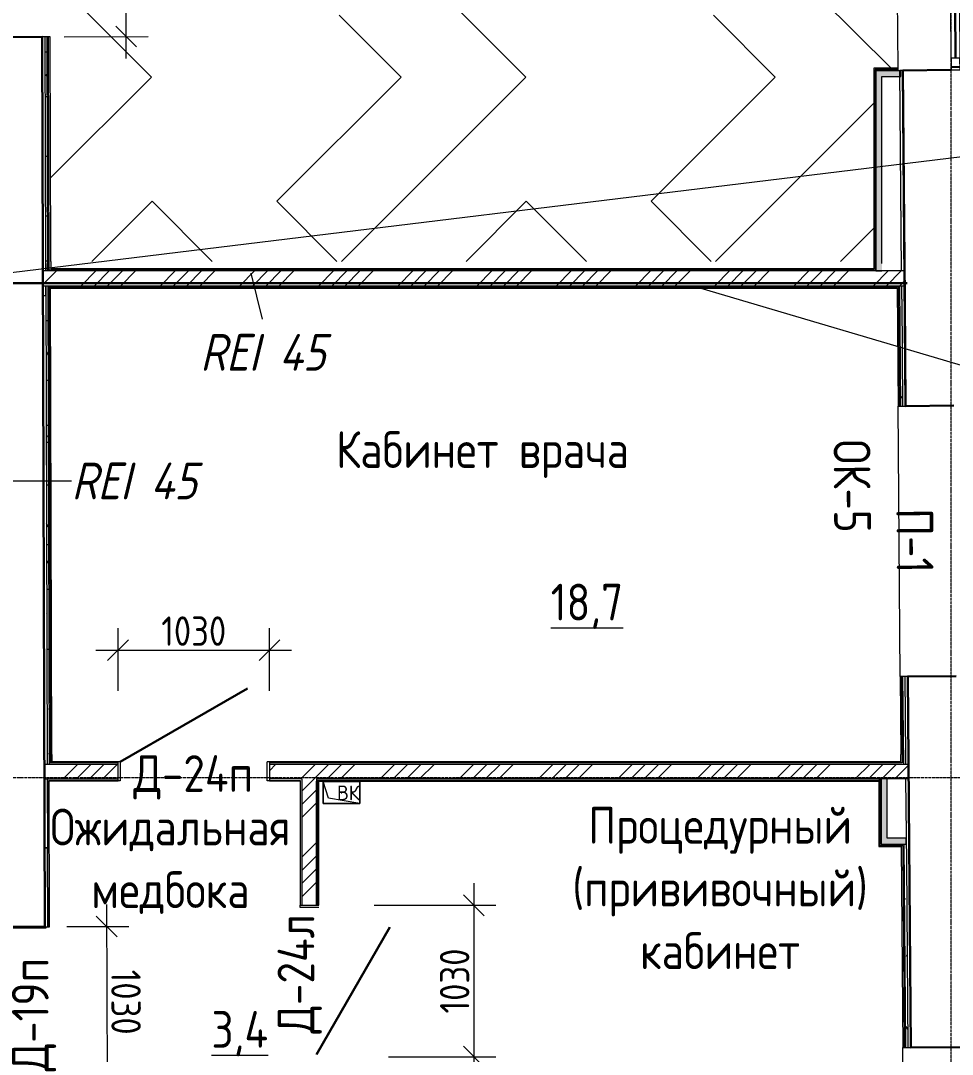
# Model space of a CAD drawing. Header units: millimetres. Extents: x 504091 to 2165846, y 135022 to 442887.
# Drawn here: x 1449171 to 1455509, y 315882 to 322914 of the extents above; entities that cross this region are included whole.
import ezdxf

# ---------------------------------------------------------------- set-up
doc = ezdxf.new("R2010")
doc.units = ezdxf.units.MM
doc.linetypes.add('ADSK_Линия сетки', pattern=[25, 20, -2.5, 0, -2.5])
doc.linetypes.add('осеваяX2', pattern=[4, 2.5, -0.5, 0.5, -0.5])
doc.layers.get('Defpoints').update_dxf_attribs({"color": 255})
for name, color, linetype, lineweight in [('_ Окна', 7, 'Continuous', 30), ('Аннотация', 7, 'Continuous', 9), ('Двери', 7, 'Continuous', 20), ('Марки дверей', 7, 'Continuous', 20), ('Марки окон', 7, 'Continuous', 20), ('Марки помещений', 7, 'Continuous', 20), ('Обобщенные модели', 7, 'Continuous', 18), ('Окна', 7, 'Continuous', 18), ('Оси', 165, 'осеваяX2', 13), ('Перекрытие', 7, 'Continuous', 18), ('размеры', 7, 'Continuous', 9), ('Стены внутренние', 7, 'Continuous', 18), ('Стены наружные', 7, 'Continuous', 18), ('Стены несущие', 7, 'Continuous', 30), ('Стены отделка', 7, 'Continuous', 30), ('Стены штриховка', 7, 'Continuous', 18)]:
    doc.layers.add(name, color=color, linetype=linetype, lineweight=lineweight)
doc.layers.add('Линии', color=7, linetype='Continuous', lineweight=9, true_color=0x00a600)
doc.styles.add('GOST Common_2', font='GOST_Common.ttf', dxfattribs={"width": 0.9, "height": 200})
doc.styles.add('GOST Common_4', font='GOST_Common.ttf', dxfattribs={"width": 0.9, "height": 200})
doc.styles.add('GOST Common_5', font='GOST_Common.ttf', dxfattribs={"height": 250})
doc.dimstyles.new('ADSK_Основной_2_мм', dxfattribs={"dimscale": 304.8, "dimtxt": 201.142999, "dimasz": 0.463911, "dimexe": 0.492126, "dimexo": 0.492126, "dimgap": 0.098425, "dimtad": 1, "dimrnd": 0.01, "dimdsep": 46, "dimtxsty": 'GOST Common_4', "dimblk1": 'OBLIQUE', "dimblk2": 'OBLIQUE', "dimsah": 1, "dimcen": 0.09, "dimdle": 0.492126, "dimazin": 2, "dimtfac": 1, "dimtdec": 4, "dimtix": 1, "dimtmove": 0, "dimatfit": 3, "dimfxl": 0, "dimtvp": 1, "dimtolj": 1, "dimtzin": 0, "dimlwd": 20, "dimlwe": 20, "dimarcsym": 0})
pattern_1 = [(45, (1368096.43, 304821.34), (-269.4077, 269.4077), []), (45, (1368186.23, 304821.34), (-269.4077, 269.4077), []), (45, (1368276.04, 304821.34), (-269.4077, 269.4077), []), (45, (1368365.84, 304821.34), (-269.4077, 269.4077), [])]
pattern_2 = [(0, (1400150.29, 304821.34), (406.4, 101.6), [33.528, -271.272, 33.528, -271.272, -1625.6]), (0, (1400150.29, 304821.34), (406.4, 101.6), [-609.6, 33.528, -576.072, 33.528, -271.272, -711.2]), (0, (1400150.29, 304821.34), (406.4, 101.6), [-1524, 33.528, -169.672, 33.528, -474.472]), (120, (1400302.69, 304872.14), (-291.18818, 301.15272), [33.528, -271.272, 33.528, -271.272, -1625.6]), (120, (1400302.69, 304872.14), (-291.18818, 301.15272), [-609.6, 33.528, -576.072, 33.528, -271.272, -711.2]), (120, (1400302.69, 304872.14), (-291.18818, 301.15272), [-1524, 33.528, -169.672, 33.528, -474.472]), (240, (1400353.49, 305075.34), (-115.21182, -402.75272), [33.528, -271.272, 33.528, -271.272, -1625.6]), (240, (1400353.49, 305075.34), (-115.21182, -402.75272), [-609.6, 33.528, -576.072, 33.528, -271.272, -711.2]), (240, (1400353.49, 305075.34), (-115.21182, -402.75272), [-1524, 33.528, -169.672, 33.528, -474.472])]

# ---------------------------------------------------------------- blocks, each defined once
blk = doc.blocks.new('AC_Дверь_Однопольная_Деревянная - 1000х2100 композит Д24п-3634886-План 1-го этажа')
at = {"layer": 'Двери', "lineweight": 30}
blk.add_line((-500, 75), (366, 575), dxfattribs=at)
blk = doc.blocks.new('AC_Дверь_Однопольная_Деревянная - 1000х2100 композит Д24л-3634978-План 1-го этажа')
at = {"layer": 'Двери', "lineweight": 30}
blk.add_line((500, 75), (-366, 575), dxfattribs=at)
blk = doc.blocks.new('GM_Отверстие прямоугольное _в плите_ - Отверстие-1587060-План 1-го этажа')
at = {"layer": 'Обобщенные модели'}
for p, q in [((-75, -124.9), (-75, 124.9)), ((-75, 124.9), (75, 124.9)), ((75, 124.9), (-75, 124.9)), ((-75, 124.9), (-75, -124.9)), ((-75, -124.9), (-37.5, 87.4)), ((-37.5, 87.4), (75, 124.9)), ((75, 124.9), (75, -124.9)), ((75, -124.9), (75, 124.9)), ((75, -124.9), (-75, -124.9)), ((-75, -124.9), (75, -124.9))]:
    blk.add_line(p, q, dxfattribs=at)
for start, end in [(360, 180), (180, 360), (60, 165), (300, 360), (195, 270)]:
    blk.add_arc((0, 0), 2.5, start, end, dxfattribs=at)
blk = doc.blocks.new('окно трехпол с фрамугой - 1700-2320_h___нов_ ок42 ЕIW30-V40-План 1-го этажа')
at = {"layer": '_ Окна', "lineweight": 18}
for p, q in [((-870, 75), (-870, 135)), ((-870, 135), (-790, 135)), ((-790, 75), (-870, 75)), ((-790, 135), (-790, 75)), ((-430, 75), (-430, 135)), ((-430, 135), (-370, 135)), ((-370, 75), (-430, 75)), ((-370, 135), (-370, 75)), ((370, 75), (370, 135)), ((370, 135), (430, 135)), ((430, 75), (370, 75)), ((430, 135), (430, 75)), ((790, 135), (790, 75)), ((870, 135), (790, 135)), ((790, 75), (870, 75)), ((870, 75), (870, 135))]:
    blk.add_line(p, q, dxfattribs=at)
at = {"layer": '_ Окна'}
for p, q in [((-850, 75), (-850, 135)), ((-790, 105), (-430, 105)), ((-370, 105), (370, 105)), ((430, 105), (790, 105)), ((850, 75), (850, 135))]:
    blk.add_line(p, q, dxfattribs=at)
at = {"layer": 'Окна'}
for p, q in [((-870, 135), (-870, 75)), ((-790, 135), (-870, 135)), ((-870, 75), (-790, 75)), ((-790, 135), (-430, 135)), ((-430, 75), (-790, 75)), ((-370, 135), (-430, 135)), ((-430, 75), (-370, 75)), ((-370, 135), (370, 135)), ((370, 75), (-370, 75)), ((430, 135), (370, 135)), ((370, 75), (430, 75)), ((430, 135), (790, 135)), ((790, 75), (430, 75)), ((870, 135), (790, 135)), ((790, 75), (870, 75)), ((870, 75), (870, 135))]:
    blk.add_line(p, q, dxfattribs=at)
blk = doc.blocks.new('_Oblique')
at = {"color": 0, "linetype": 'ByBlock', "lineweight": -2}
blk.add_line((-0.5, -0.5), (0.5, 0.5), dxfattribs=at)
blk = doc.blocks.new('*D2781')
at = {"layer": 'Defpoints', "color": 0, "lineweight": 20, "transparency": 16777216}
for p in [(1449335.3, 316750.3), (1449338.5, 315720.3), (1449759.2, 315721.5)]:
    blk.add_point(p, dxfattribs=at)
at = {"layer": 'размеры', "color": 0, "transparency": 16777216}
for p, q in [((1449755.6, 316901.5), (1449759.6, 315571.5)), ((1449485.3, 316750.7), (1449906, 316752)), ((1449488.5, 315720.7), (1449909.2, 315722))]:
    blk.add_line(p, q, dxfattribs=at)
at = {"layer": 'размеры', "color": 0, "transparency": 16777216, "xscale": 141.4, "yscale": 141.4, "zscale": 141.4}
for p, rotation in [((1449756, 316751.5), 90.17452279560375), ((1449759.2, 315721.5), 270.1745227956038)]:
    blk.add_blockref('_Oblique', p, dxfattribs=dict(at, rotation=rotation))
at = {"layer": 'размеры', "color": 0, "lineweight": 20, "transparency": 16777216, "insert": (1449887.6, 316236.9), "char_height": 200, "width": 560.473, "attachment_point": 5, "rotation": 270.17452, "style": 'GOST Common_4'}
blk.add_mtext('\\A1;1030', dxfattribs=at)
blk = doc.blocks.new('*D2782')
at = {"layer": 'Defpoints', "color": 0, "lineweight": 20, "transparency": 16777216}
for p in [(1451425.1, 316895.8), (1451522.7, 315865.8), (1452253, 315865.8)]:
    blk.add_point(p, dxfattribs=at)
at = {"layer": 'размеры', "color": 0, "transparency": 16777216}
for p, q in [((1452253, 317045.8), (1452253, 315715.8)), ((1451575.1, 316895.8), (1452403, 316895.8)), ((1451672.7, 315865.8), (1452403, 315865.8))]:
    blk.add_line(p, q, dxfattribs=at)
at = {"layer": 'размеры', "color": 0, "transparency": 16777216, "xscale": 141.4, "yscale": 141.4, "zscale": 141.4}
for p, rotation in [((1452253, 316895.8), 90), ((1452253, 315865.8), 270)]:
    blk.add_blockref('_Oblique', p, dxfattribs=dict(at, rotation=rotation))
at = {"layer": 'размеры', "color": 0, "lineweight": 20, "transparency": 16777216, "insert": (1452123, 316380.8), "char_height": 200, "width": 560.473, "attachment_point": 5, "rotation": 90, "style": 'GOST Common_4'}
blk.add_mtext('\\A1;1030', dxfattribs=at)
blk = doc.blocks.new('*D2783')
at = {"layer": 'Defpoints', "color": 0, "lineweight": 20, "transparency": 16777216}
for p in [(1450863.2, 318631.3), (1449833.2, 318204), (1450863.2, 318204)]:
    blk.add_point(p, dxfattribs=at)
at = {"layer": 'размеры', "color": 0, "transparency": 16777216}
for p, q in [((1449833.2, 318354), (1449833.2, 318781.3)), ((1450863.2, 318354), (1450863.2, 318781.3)), ((1449683.2, 318631.3), (1451013.2, 318631.3))]:
    blk.add_line(p, q, dxfattribs=at)
at = {"layer": 'размеры', "color": 0, "transparency": 16777216, "xscale": 141.4, "yscale": 141.4, "zscale": 141.4, "rotation": 180}
blk.add_blockref('_Oblique', (1449833.2, 318631.3), dxfattribs=at)
at = {"layer": 'размеры', "color": 0, "transparency": 16777216, "xscale": 141.4, "yscale": 141.4, "zscale": 141.4}
blk.add_blockref('_Oblique', (1450863.2, 318631.3), dxfattribs=at)
at = {"layer": 'размеры', "color": 0, "lineweight": 20, "transparency": 16777216, "insert": (1450348.2, 318761.3), "char_height": 200, "width": 560.473, "attachment_point": 5, "style": 'GOST Common_4'}
blk.add_mtext('\\A1;1030', dxfattribs=at)
blk = doc.blocks.new('*D2784')
at = {"layer": 'Defpoints', "color": 0, "lineweight": 20, "transparency": 16777216}
for p in [(1449313.3, 324004), (1449884.9, 324005.8), (1449316.9, 322804)]:
    blk.add_point(p, dxfattribs=at)
at = {"layer": 'размеры', "color": 0, "transparency": 16777216}
for p, q in [((1449889, 322655.8), (1449884.4, 324155.8)), ((1449463.3, 324004.5), (1450034.9, 324006.2)), ((1449466.9, 322804.5), (1450038.5, 322806.2))]:
    blk.add_line(p, q, dxfattribs=at)
at = {"layer": 'размеры', "color": 0, "transparency": 16777216, "xscale": 141.4, "yscale": 141.4, "zscale": 141.4}
for p, rotation in [((1449884.9, 324005.8), 90.17452279560375), ((1449888.5, 322805.8), 270.1745227956038)]:
    blk.add_blockref('_Oblique', p, dxfattribs=dict(at, rotation=rotation))
at = {"layer": 'размеры', "color": 0, "lineweight": 20, "transparency": 16777216, "insert": (1450016.7, 323406.2), "char_height": 200, "width": 560.473, "attachment_point": 5, "rotation": 270.17452, "style": 'GOST Common_4'}
blk.add_mtext('\\A1;1200', dxfattribs=at)

msp = doc.modelspace()

# ---------------------------------------------------------------- hatches: boundary and pattern name
at = {"layer": 'Стены внутренние', "lineweight": 9}
h = msp.add_hatch(dxfattribs=at)
h.set_pattern_fill('FP_12', color=256, style=0, pattern_type=2)
h.set_pattern_definition(pattern_2)
h.paths.add_polyline_path([(1449356.6082, 321261.3441), (1449351.9088, 322804.1338), (1449336.9091, 322804.0272), (1449341.6081, 321261.3441)])
h.paths.add_polyline_path([(1449333.2537, 324004.0825), (1449348.2536, 324004.1282), (1449345.615, 324870.4019), (1449330.6149, 324870.4019), (1449333.2537, 324004.1282)])
at = {"layer": 'Стены внутренние'}
for points in [[(1455138.0893, 322535.4554), (1455152.4885, 322535.4554), (1455152.1615, 322575.4554), (1454989.079, 322574.5657), (1454989.079, 322535.4554), (1455126.0897, 322535.4554)], [(1455029.079, 321211.3441), (1455029.079, 322535.4554), (1454989.079, 322535.4554), (1454989.079, 321211.3441)], [(1455064.7315, 317352.3528), (1455064.7315, 317755.7729), (1455024.7315, 317755.7729), (1455024.7315, 317352.3528)], [(1455024.7315, 317312.3528), (1455194.7301, 317312.5145), (1455194.4079, 317352.3528), (1455024.7315, 317352.3528), (1455024.7315, 317335.3292)]]:
    msp.add_hatch(color=256, dxfattribs=at).paths.add_polyline_path(points)
at = {"layer": 'Стены внутренние', "lineweight": 9}
h = msp.add_hatch(dxfattribs=at)
h.set_pattern_fill('FP_12', color=256, style=0, pattern_type=2)
h.set_pattern_definition(pattern_2)
h.paths.add_polyline_path([(1449353.7161, 317905.7729), (1449366.8293, 317905.7729), (1449357.0651, 321111.3441), (1449342.065, 321111.3441), (1449351.8292, 317905.7729)])
h = msp.add_hatch(dxfattribs=at)
h.set_pattern_fill('FP_12', color=256, style=0, pattern_type=2)
h.set_pattern_definition(pattern_2)
h.paths.add_polyline_path([(1455189.932, 317905.7729), (1455185.5109, 318452.422), (1455170.5195, 318451.3007), (1455174.9316, 317905.7729), (1455185.519, 317905.7729)])
h.paths.add_polyline_path([(1455155.6305, 320292.2405), (1455170.6287, 320292.5236), (1455164.0063, 321102.3441), (1455149.0786, 321102.3441), (1455155.6295, 320292.3618)])
at = {"layer": 'Стены внутренние'}
h = msp.add_hatch(dxfattribs=at)
h.set_pattern_fill('ANSI34', color=256, scale=20)
h.set_pattern_definition(pattern_1)
h.paths.add_polyline_path([(1449833.1868, 317855.7729), (1449331.9814, 317855.7729), (1449332.286, 317755.7729), (1449833.1868, 317755.7729)])
h.paths.add_polyline_path([(1450863.1868, 317855.7729), (1450863.1868, 317755.7729), (1451083.1868, 317755.7729), (1451083.1868, 316895.7729), (1451183.1868, 316895.7729), (1451183.1868, 317739.8729), (1451183.1868, 317755.7729), (1455211.1459, 317755.7729), (1455210.3371, 317855.7729)])
at = {"layer": 'Стены внутренние', "lineweight": 9}
h = msp.add_hatch(dxfattribs=at)
h.set_pattern_fill('FP_12', color=256, style=0, pattern_type=2)
h.set_pattern_definition(pattern_2)
h.paths.add_polyline_path([(1455190.9234, 315928.4668), (1455205.9216, 315928.7498), (1455194.7315, 317312.3528), (1455179.731, 317312.3528), (1455190.9225, 315928.5881)])
at = {"layer": 'Стены штриховка'}
h = msp.add_hatch(dxfattribs=at)
h.set_pattern_fill('ANSI34', color=256, scale=20)
h.set_pattern_definition(pattern_1)
h.paths.add_polyline_path([(1455183.1982, 321211.3441), (1449321.7603, 321211.3441), (1449322.0649, 321111.3441), (1455184.0069, 321111.3441)])

# ---------------------------------------------------------------- linework, layer by layer
at = {"layer": 'Аннотация', "lineweight": 9}
msp.add_line((1448702.6853, 321151.3769), (1457367.2342, 322208.4683), dxfattribs=at)
at = {"layer": 'Аннотация', "color": 1, "lineweight": 9, "true_color": 0xff0000}
for p, q in [((1450737.2802, 321195.5078), (1450814.2523, 320883.3118)), ((1453796.9319, 321093.9765), (1456546.0689, 320281.2085)), ((1449106.9767, 319782.6763), (1449516.6396, 319782.6763))]:
    msp.add_line(p, q, dxfattribs=at)
at = {"layer": 'Линии', "color": 1, "lineweight": 30, "true_color": 0xff0000}
msp.add_line((1449100.4894, 321128.2656), (1455200.4894, 321128.2656), dxfattribs=at)
at = {"layer": 'Оси', "linetype": 'ADSK_Линия сетки'}
for p, q in [((1455499.8592, 300469.847), (1455499.8592, 349044.3426)), ((1390035.5654, 317766.3441), (1456265.2939, 317766.3441))]:
    msp.add_line(p, q, dxfattribs=at)
at = {"layer": 'Перекрытие', "color": 7, "true_color": 0xffffff}
for p, q in [((1450061.3589, 322530.6008), (1449216.3663, 323375.5934)), ((1452606.9433, 322530.6008), (1451761.9507, 323375.5934)), ((1455092.6732, 322590.4554), (1454307.5351, 323375.5934)), ((1451337.6867, 322951.3293), (1451758.4152, 322530.6008)), ((1453883.2711, 322951.3293), (1454303.9996, 322530.6008)), ((1449374.8333, 321844.0752), (1450061.3589, 322530.6008)), ((1451758.4152, 322530.6008), (1450913.4226, 321685.6082)), ((1451352.6867, 321276.3441), (1452606.9433, 322530.6008)), ((1454303.9996, 322530.6008), (1453459.007, 321685.6082)), ((1453898.2711, 321276.3441), (1454974.079, 322352.1521)), ((1450064.8945, 321685.6082), (1449655.6304, 321276.3441)), ((1450474.1585, 321276.3441), (1450064.8945, 321685.6082)), ((1450913.4226, 321685.6082), (1451322.6867, 321276.3441)), ((1452610.4789, 321685.6082), (1452201.2148, 321276.3441)), ((1453019.7429, 321276.3441), (1452610.4789, 321685.6082)), ((1453459.007, 321685.6082), (1453868.2711, 321276.3441)), ((1454974.079, 321503.624), (1454746.7992, 321276.3441))]:
    msp.add_line(p, q, dxfattribs=at)
at = {"layer": 'Перекрытие'}
for p, q in [((1449848.1868, 317871.6729), (1449848.1868, 317743.7729)), ((1450848.1868, 317743.7729), (1450848.1868, 317871.6729)), ((1449848.1868, 317743.7729), (1449833.1868, 317743.7729)), ((1450863.1868, 317743.7729), (1450848.1868, 317743.7729)), ((1449341.8292, 316740.3166), (1448935.3772, 316740.3166)), ((1449341.8292, 316750.2757), (1449341.8292, 316740.3166))]:
    msp.add_line(p, q, dxfattribs=at)
msp.add_lwpolyline([(1451199.0868, 316880.7729), (1451071.1868, 316880.7729), (1451071.1868, 316895.7729)], dxfattribs=at)
at = {"layer": 'Стены внутренние'}
for p, q in [((1455154.6119, 318452.1721), (1455139.731, 320292.1119)), ((1455184.8692, 314204.0681), (1455170.9241, 315928.305))]:
    msp.add_line(p, q, dxfattribs=at)
at = {"layer": 'Стены наружные'}
for p, q in [((1455140.0433, 322590.4554), (1455126.0897, 324315.7308)), ((1455140.1619, 322575.7877), (1455152.1615, 322575.8847))]:
    msp.add_line(p, q, dxfattribs=at)
at = {"layer": 'Стены несущие'}
for p, q in [((1449316.909, 322804.0272), (1448928.3623, 322802.8436)), ((1449335.3488, 316750.256), (1449316.909, 322804.0272)), ((1455501.4307, 322578.7095), (1455172.1609, 322576.0465)), ((1455172.1609, 322576.0465), (1455190.6293, 320292.5236)), ((1455184.7459, 321019.9803), (1455172.1609, 322576.0465)), ((1455184.7459, 321019.9803), (1455190.6293, 320292.5236)), ((1455190.6293, 320292.5236), (1455519.8992, 320295.1866)), ((1455534.7801, 318455.2468), (1455204.7909, 318452.5779)), ((1455204.7909, 318452.5779), (1455204.799, 318451.5779)), ((1455204.799, 318451.5779), (1455205.5183, 318451.5838)), ((1455205.5183, 318451.5838), (1455205.5183, 318451.5838)), ((1455214.7308, 317312.5145), (1455205.5183, 318451.5838)), ((1455214.7308, 317312.5145), (1455214.0114, 317312.5087)), ((1455225.9223, 315928.7498), (1455214.7308, 317312.5145)), ((1448935.3507, 316749.0376), (1449335.3488, 316750.256)), ((1455225.9223, 315928.7498), (1455595.1908, 315931.7364))]:
    msp.add_line(p, q, dxfattribs=at)
at = {"layer": 'Стены отделка', "lineweight": 9}
for p, q in [((1449371.9087, 322804.1947), (1449316.909, 322804.0272)), ((1449316.909, 322804.0272), (1449322.2657, 321045.4145)), ((1449376.5626, 321276.3441), (1449371.9087, 322804.1947)), ((1455140.0433, 322590.4554), (1454974.079, 322590.4554)), ((1454974.079, 322590.4554), (1454974.079, 321226.3441)), ((1454989.079, 322575.4554), (1454989.079, 321211.3441)), ((1454989.079, 322575.4554), (1455159.079, 322575.4554)), ((1455140.1619, 322575.7877), (1455140.0433, 322590.4554)), ((1455172.1609, 322576.0465), (1455152.1615, 322575.8847)), ((1455163.1975, 321211.3441), (1455152.1615, 322575.8847)), ((1455159.079, 322535.4554), (1455159.079, 322575.4554)), ((1455029.079, 321261.3441), (1455029.079, 322535.4554)), ((1455029.079, 322535.4554), (1455159.079, 322535.4554)), ((1449341.6081, 321261.3441), (1449341.6081, 321211.3441)), ((1449341.7604, 321211.3441), (1449341.6081, 321261.3441)), ((1455183.1982, 321211.3441), (1449321.7603, 321211.3441)), ((1454974.079, 321226.3441), (1449376.5626, 321226.3441)), ((1449322.0649, 321111.3441), (1455184.0069, 321111.3441)), ((1449342.2656, 321045.4754), (1449342.065, 321111.3441)), ((1449342.065, 321111.3441), (1449351.9815, 317855.7729)), ((1449382.6809, 317921.6729), (1449373.0136, 321095.4441)), ((1449373.0136, 321095.4441), (1455133.2339, 321095.4441)), ((1455133.2339, 321095.4441), (1455139.731, 320292.1119)), ((1455164.7465, 321019.8186), (1455164.0063, 321111.3441)), ((1449322.2657, 321045.4145), (1449342.2656, 321045.4754)), ((1449322.2657, 321045.4145), (1449333.7162, 317286.2469)), ((1455139.731, 320292.1119), (1455190.6293, 320292.5236)), ((1455204.7909, 318452.5779), (1455154.6119, 318452.1721)), ((1455154.6119, 318452.1721), (1455158.9024, 317921.6729)), ((1455185.5109, 318452.422), (1455185.519, 318451.422)), ((1455205.5183, 318451.5838), (1455205.5102, 318452.5837)), ((1449848.1868, 317871.6729), (1449382.6809, 317871.6729)), ((1449833.1868, 317743.7729), (1449833.1868, 317871.6729)), ((1455159.3068, 317871.6729), (1450848.1868, 317871.6729)), ((1450863.1868, 317871.6729), (1450863.1868, 317743.7729)), ((1455189.932, 317905.7729), (1455190.3364, 317855.7729)), ((1449341.8292, 317755.7729), (1449352.317, 317755.7729)), ((1449352.2861, 317755.7729), (1449353.7161, 317286.3078)), ((1449352.317, 317755.7729), (1449353.749, 317286.3113)), ((1449364.3537, 317743.7729), (1449833.1868, 317743.7729)), ((1449367.3839, 316750.3536), (1449364.3537, 317743.7729)), ((1450863.1868, 317743.7729), (1451071.1868, 317743.7729)), ((1451033.1868, 317755.7729), (1451023.1868, 317755.7729)), ((1451071.1868, 317743.7729), (1451071.1868, 316895.7729)), ((1455211.1459, 317755.7729), (1451183.1868, 317755.7729)), ((1451183.1868, 317755.7729), (1451183.1868, 317739.8729)), ((1451199.0868, 317740.7729), (1451183.1868, 317740.7729)), ((1451183.1868, 317739.8729), (1455016.7815, 317739.8729)), ((1451199.0868, 316895.7729), (1451199.0868, 317740.7729)), ((1455024.7315, 317747.8229), (1455008.8315, 317747.8229)), ((1455008.8315, 317747.8229), (1455008.8315, 317296.4528)), ((1455016.7815, 317739.8729), (1455016.7815, 317755.7729)), ((1455024.7315, 317755.7729), (1455024.7315, 317312.3528)), ((1455064.7315, 317352.3528), (1455064.7315, 317755.7729)), ((1455191.1452, 317755.7729), (1455195.7411, 317187.5187)), ((1455008.8315, 317296.4528), (1455159.8589, 317296.4528)), ((1455024.7315, 317312.3528), (1455194.7315, 317312.3528)), ((1455194.7315, 317352.3528), (1455064.7315, 317352.3528)), ((1455159.8589, 317296.4528), (1455170.9241, 315928.305)), ((1455194.7315, 317312.3528), (1455194.7315, 317352.3528)), ((1449333.7162, 317286.2469), (1449353.7161, 317286.3078)), ((1449353.749, 317286.3113), (1449333.7491, 317286.2503)), ((1449333.7491, 317286.2503), (1449335.3841, 316750.2561)), ((1451071.1868, 316895.7729), (1451199.0868, 316895.7729)), ((1449335.3841, 316750.2561), (1449367.3839, 316750.3536)), ((1455170.9241, 315928.305), (1455225.9223, 315928.7498))]:
    msp.add_line(p, q, dxfattribs=at)
at = {"layer": 'Стены штриховка'}
for p, q in [((1449341.6081, 321261.3441), (1449336.9089, 322804.0881)), ((1449356.7605, 321211.3441), (1449351.9088, 322804.1338)), ((1449365.7422, 321217.3441), (1449360.9088, 322804.1612)), ((1455140.1161, 322581.4554), (1454983.079, 322581.4554)), ((1454983.079, 322581.4554), (1454983.079, 321217.3441)), ((1449376.5626, 321276.3441), (1449376.7149, 321226.3441)), ((1454983.079, 321217.3441), (1449365.5899, 321217.3441)), ((1454989.079, 321211.3441), (1455029.079, 321211.3441)), ((1449366.9816, 317855.7729), (1449357.0651, 321111.3441)), ((1449375.9542, 317864.7729), (1449366.0925, 321102.3441)), ((1449366.0925, 321102.3441), (1455140.0783, 321102.3441)), ((1449372.9926, 321102.3441), (1449373.0136, 321095.4441)), ((1455140.0783, 321102.3441), (1455146.6308, 320292.1677)), ((1455149.0058, 321111.3441), (1455155.6305, 320292.2405)), ((1455164.7465, 321019.8186), (1455170.63, 320292.3618)), ((1455161.5117, 318452.2279), (1455166.2629, 317864.7729)), ((1455170.5114, 318452.3007), (1455175.3359, 317855.7729)), ((1455185.519, 318451.422), (1455189.932, 317905.7729)), ((1449331.9814, 317855.7729), (1449833.1868, 317855.7729)), ((1449833.1868, 317864.7729), (1449366.9542, 317864.7729)), ((1449382.6809, 317921.6729), (1449382.8332, 317871.6729)), ((1455166.2629, 317864.7729), (1450863.1868, 317864.7729)), ((1450863.1868, 317855.7729), (1455210.3371, 317855.7729)), ((1455159.3068, 317871.6729), (1455158.9024, 317921.6729)), ((1449332.286, 317755.7729), (1449833.1868, 317755.7729)), ((1449362.3476, 317745.7729), (1449833.1868, 317745.7729)), ((1449365.384, 316750.3475), (1449362.3476, 317745.7729)), ((1451083.1868, 317755.7729), (1450863.1868, 317755.7729)), ((1450863.1868, 317745.7729), (1451073.1868, 317745.7729)), ((1451073.1868, 317745.7729), (1451073.1868, 316895.7729)), ((1451083.1868, 317755.7729), (1451083.1868, 316895.7729)), ((1451183.1868, 317746.7729), (1455016.7815, 317746.7729)), ((1451183.1868, 316895.7729), (1451183.1868, 317739.8729)), ((1451192.1868, 316895.7729), (1451192.1868, 317740.7729)), ((1455015.7315, 317747.8229), (1455015.7315, 317303.3528)), ((1455015.7315, 317303.3528), (1455170.8035, 317303.3528)), ((1455159.8589, 317296.4528), (1455159.8031, 317303.3528)), ((1455170.8035, 317303.3528), (1455181.9237, 315928.394)), ((1455179.731, 317312.3528), (1455190.9234, 315928.4668)), ((1449355.384, 316750.317), (1449353.749, 317286.3113)), ((1455195.7411, 317187.5187), (1455205.9229, 315928.5881))]:
    msp.add_line(p, q, dxfattribs=at)

# ---------------------------------------------------------------- block references
at = {"layer": 'Двери', "color": 8, "true_color": 0x7f7f7f}
msp.add_blockref('AC_Дверь_Однопольная_Деревянная - 1000х2100 композит Д24п-3634886-План 1-го этажа', (1450348.1868, 317796.6729), dxfattribs=at)
at = {"layer": 'Двери', "color": 8, "true_color": 0x7f7f7f, "rotation": 270}
msp.add_blockref('AC_Дверь_Однопольная_Деревянная - 1000х2100 композит Д24л-3634978-План 1-го этажа', (1451108.1868, 316380.7729), dxfattribs=at)
at = {"layer": 'Обобщенные модели', "rotation": 89.99999999999955}
msp.add_blockref('GM_Отверстие прямоугольное _в плите_ - Отверстие-1587060-План 1-го этажа', (1451352.8974, 317662.7059), dxfattribs=at)
at = {"layer": 'Окна', "rotation": 270.4633818725635}
msp.add_blockref('окно трехпол с фрамугой - 1700-2320_h___нов_ ок42 ЕIW30-V40-План 1-го этажа', (1455419.397, 323448.0745), dxfattribs=at)

# ---------------------------------------------------------------- texts
at = {"layer": 'Аннотация', "color": 1, "lineweight": 9, "true_color": 0xff0000, "char_height": 250, "width": 853.551, "attachment_point": 1, "line_spacing_factor": 1.022766, "style": 'GOST Common_2'}
for insert in [(1450391.7023, 320782.9321), (1449516.6396, 319907.8695)]:
    msp.add_mtext('\\pt360,720,1080,1440,1800,2160,2520,2880,3240,3600,3960,4320,4680,5040,5400,5760,6120,6480,6840,7200,7560,7920,8280,8640,9000,9360,9720,10080,10440,10800,11160,11520;{\\fGOST Common|b0|i1|c204|p34;REI 45}', dxfattribs=dict(at, insert=insert))
at = {"layer": 'Аннотация', "color": 251, "lineweight": 9, "true_color": 0x4b4b4b, "insert": (1451323.0355, 317710.6795), "char_height": 100, "width": 156.348, "attachment_point": 1, "line_spacing_factor": 1.022766, "style": 'GOST Common_5'}
msp.add_mtext('\\pt360,720,1080,1440,1800,2160,2520,2880,3240,3600,3960,4320,4680,5040,5400,5760,6120,6480,6840,7200,7560,7920,8280,8640,9000,9360,9720,10080,10440,10800,11160,11520;ВК', dxfattribs=at)
at = {"layer": 'Марки дверей', "lineweight": 9, "insert": (1450344.5794, 317766.3441), "char_height": 250, "width": 869.4, "attachment_point": 5, "line_spacing_factor": 1.022766, "style": 'GOST Common_2'}
msp.add_mtext('\\pt450,900,1350,1800,2250,2700,3150,3600,4050,4500,4950,5400,5850,6300,6750,7200,7650,8100,8550,9000,9450,9900,10350,10800,11250,11700,12150,12600,13050,13500,13950,14400;Д-24п', dxfattribs=at)
at = {"layer": 'Марки дверей', "lineweight": 9, "char_height": 250, "attachment_point": 5, "rotation": 90, "line_spacing_factor": 1.022766, "style": 'GOST Common_2'}
for s, insert, width in [('\\pt450,900,1350,1800,2250,2700,3150,3600,4050,4500,4950,5400,5850,6300,6750,7200,7650,8100,8550,9000,9450,9900,10350,10800,11250,11700,12150,12600,13050,13500,13950,14400;Д-24л', (1451069.2059, 316429.1489), 869.4), ('\\pt450,900,1350,1800,2250,2700,3150,3600,4050,4500,4950,5400,5850,6300,6750,7200,7650,8100,8550,9000,9450,9900,10350,10800,11250,11700,12150,12600,13050,13500,13950,14400;Д-19п', (1449261.8004, 316151.95), 803.7)]:
    msp.add_mtext(s, dxfattribs=dict(at, insert=insert, width=width))
at = {"layer": 'Марки окон', "lineweight": 9, "char_height": 250, "attachment_point": 5, "rotation": 270.46338187, "line_spacing_factor": 1.022766, "style": 'GOST Common_2'}
for s, insert, width in [('\\pt450,900,1350,1800,2250,2700,3150,3600,4050,4500,4950,5400,5850,6300,6750,7200,7650,8100,8550,9000,9450,9900,10350,10800,11250,11700,12150,12600,13050,13500,13950,14400;ОК-5', (1454827.5135, 319747.5137), 684.9), ('\\pt450,900,1350,1800,2250,2700,3150,3600,4050,4500,4950,5400,5850,6300,6750,7200,7650,8100,8550,9000,9450,9900,10350,10800,11250,11700,12150,12600,13050,13500,13950,14400;П-1', (1455253.5308, 319376.1597), 458.1)]:
    msp.add_mtext(s, dxfattribs=dict(at, insert=insert, width=width))
at = {"layer": 'Марки помещений', "lineweight": 9, "char_height": 250, "attachment_point": 5, "line_spacing_factor": 1.022766, "style": 'GOST Common_2'}
for s, insert, width in [('\\pt450,900,1350,1800,2250,2700,3150,3600,4050,4500,4950,5400,5850,6300,6750,7200,7650,8100,8550,9000,9450,9900,10350,10800,11250,11700,12150,12600,13050,13500,13950,14400;Кабинет врача', (1452313.2056, 319962.3542), 2125.8), ('\\pt450,900,1350,1800,2250,2700,3150,3600,4050,4500,4950,5400,5850,6300,6750,7200,7650,8100,8550,9000,9450,9900,10350,10800,11250,11700,12150,12600,13050,13500,13950,14400;{\\L18,7}', (1453022.9288, 318929.3135), 518.4), ('\\pt450,900,1350,1800,2250,2700,3150,3600,4050,4500,4950,5400,5850,6300,6750,7200,7650,8100,8550,9000,9450,9900,10350,10800,11250,11700,12150,12600,13050,13500,13950,14400;Ожидальная медбока', (1450189.4856, 317195.2075), 1801.809776), ('\\pt450,900,1350,1800,2250,2700,3150,3600,4050,4500,4950,5400,5850,6300,6750,7200,7650,8100,8550,9000,9450,9900,10350,10800,11250,11700,12150,12600,13050,13500,13950,14400;Процедурный (прививочный) кабинет', (1453928.6891, 317013.431), 2959.831076), ('\\pt450,900,1350,1800,2250,2700,3150,3600,4050,4500,4950,5400,5850,6300,6750,7200,7650,8100,8550,9000,9450,9900,10350,10800,11250,11700,12150,12600,13050,13500,13950,14400;{\\L3,4}', (1450661.6754, 316022.4669), 423)]:
    msp.add_mtext(s, dxfattribs=dict(at, insert=insert, width=width))

# ---------------------------------------------------------------- dimensions: what is measured, and where the dimension line sits
at = {"layer": 'размеры', "lineweight": 20}
for base, p1, p2, angle, override, picture, middle in [((1449884.8791, 324005.7628), (1449316.909, 322804.0272), (1449313.2538, 324004.0216), 270.1745228, {"dimpost": '<>', "dimfxl": 1200, "dimlwd": 65535, "dimlwe": 65535}, '*D2784', (1450016.7061, 323406.1615)), ((1452253.013, 315865.7729), (1451425.0512, 316895.7729), (1451522.7488, 315865.7729), 90, {"dimpost": '<>', "dimfxl": 1034.623025, "dimlwd": 65535, "dimlwe": 65535}, '*D2782', (1452123.013, 316380.7729)), ((1449759.1638, 315721.5422), (1449335.3488, 316750.256), (1449338.4862, 315720.2608), 270.1745228, {"dimpost": '<>', "dimfxl": 1030, "dimlwd": 65535, "dimlwe": 65535}, '*D2781', (1449887.5945, 316236.9358))]:
    dim = msp.add_linear_dim(base=base, p1=p1, p2=p2, angle=angle, dimstyle='ADSK_Основной_2_мм', override=override, dxfattribs=at)
    dim.commit()
    dim.dimension.update_dxf_attribs({"geometry": picture, "text_midpoint": middle})
dim = msp.add_linear_dim(base=(1450863.1868, 318631.3224), p1=(1449833.1868, 318203.9555), p2=(1450863.1868, 318203.9555), dimstyle='ADSK_Основной_2_мм', override={"dimpost": '<>', "dimfxl": 1030, "dimlwd": 65535, "dimlwe": 65535}, dxfattribs=at)
dim.commit()
dim.dimension.update_dxf_attribs({"geometry": '*D2783', "text_midpoint": (1450348.1868, 318761.3224)})

doc.saveas('drawing.dxf')
